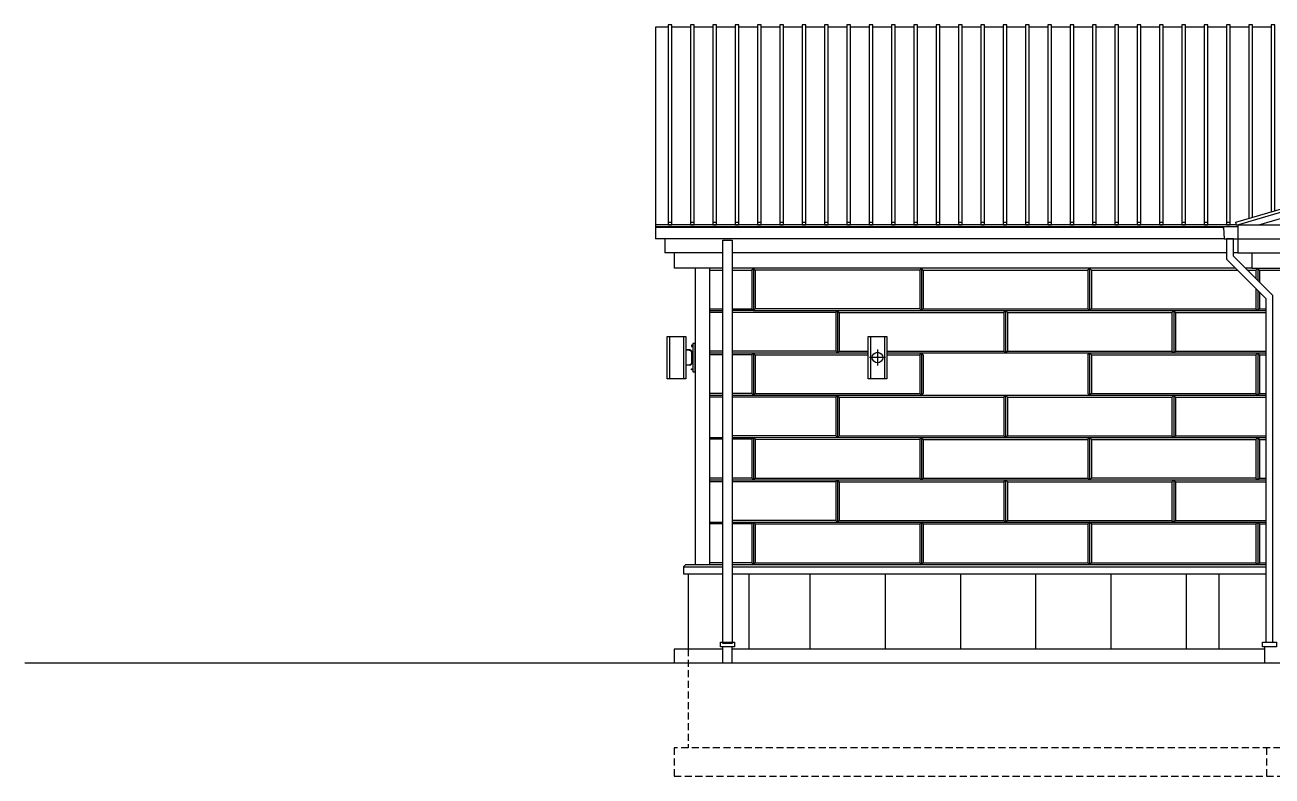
# Model space of a CAD drawing. Header units: inches. Extents: x -396 to 6197, y 197 to 563.
# Drawn here: x 3169 to 3699, y 197 to 517 of the extents above; entities that cross this region are included whole.
import ezdxf

# ---------------------------------------------------------------- set-up
doc = ezdxf.new("R2010")
doc.units = ezdxf.units.IN
doc.header["$LTSCALE"] = 24
doc.header["$MEASUREMENT"] = 0
doc.linetypes.add('HIDDEN2', pattern=[0.1875, 0.125, -0.0625])
for name, color, linetype in [('A-LINE_01', 1, 'Continuous'), ('A-LINE_02', 2, 'Continuous'), ('A-LINE_06', 6, 'Continuous'), ('A-LINE_08', 8, 'Continuous'), ('A-PATT NICHIHA', 252, 'Continuous'), ('A-PATT ROOF', 252, 'Continuous')]:
    doc.layers.add(name, color=color, linetype=linetype)

# ---------------------------------------------------------------- blocks, each defined once
blk = doc.blocks.new('decor26side')
at = {"color": 8}
for p, q in [((-11, 9), (-11, -9)), ((-5, 9), (-5, -9)), ((-2.37, 3.27), (-4, 3.44)), ((-2.4, 3.02), (-4, 3.18)), ((-1.5, -2.03), (-1.5, 2.03)), ((-1.25, -2.03), (-1.25, 2.03)), ((-2.4, -3.02), (-4, -3.18)), ((-2.37, -3.27), (-4, -3.44))]:
    blk.add_line(p, q, dxfattribs=at)
for points in [[(-12, 9), (-4, 9), (-4, -9), (-12, -9)], [(0, 6), (-1, 6), (-1, -6), (0, -6)]]:
    blk.add_lwpolyline(points, close=True)
for points in [[(-1.12, 5.25), (-1.62, 5.25), (-1.62, 4.75), (-1.12, 4.75)], [(-1.12, -5.25), (-1.62, -5.25), (-1.62, -4.75), (-1.12, -4.75)]]:
    blk.add_lwpolyline(points, close=True, dxfattribs=at)
for centre, radius, start, end in [((-2.5, 2.03), 1, 0, 84.1753), ((-2.5, 2.03), 1.25, 0, 84.1753), ((-2.5, -2.03), 1, 275.8247, 0), ((-2.5, -2.03), 1.25, 275.8247, 0)]:
    blk.add_arc(centre, radius, start, end, dxfattribs=at)
blk = doc.blocks.new('decor26')
at = {"color": 8}
for p, q in [((-3, 9), (-3, -9)), ((3, 9), (3, -9))]:
    blk.add_line(p, q, dxfattribs=at)
at = {"color": 252, "linetype": 'Continuous', "ltscale": 96}
for p, q in [((3.37, 0), (-3.37, 0)), ((0, 3.37), (0, -3.37))]:
    blk.add_line(p, q, dxfattribs=at)
blk.add_lwpolyline([(-4, 9), (4, 9), (4, -9), (-4, -9)], close=True)
blk.add_circle((0, 0), 2.25, dxfattribs=at)
blk = doc.blocks.new('DS-1')
at = {"layer": 'A-LINE_01'}
blk.add_lwpolyline([(0.03, 1.39), (0, 172.97), (4, 172.97), (4.03, 1.39)], close=True, dxfattribs=at)

msp = doc.modelspace()

# ---------------------------------------------------------------- linework, layer by layer
at = {"layer": 'A-LINE_01'}
for p, q in [((3437.13, 515.53), (3437.13, 425.61)), ((3442.63, 515.53), (3437.13, 515.53)), ((3452.13, 515.53), (3444.13, 515.53)), ((3461.63, 515.53), (3453.63, 515.53)), ((3471.13, 515.53), (3463.13, 515.53)), ((3480.63, 515.53), (3472.63, 515.53)), ((3490.13, 515.53), (3482.13, 515.53)), ((3499.63, 515.53), (3491.63, 515.53)), ((3509.13, 515.53), (3501.13, 515.53)), ((3518.63, 515.53), (3510.63, 515.53)), ((3528.13, 515.53), (3520.13, 515.53)), ((3537.63, 515.53), (3529.63, 515.53)), ((3547.13, 515.53), (3539.13, 515.53)), ((3556.63, 515.53), (3548.63, 515.53)), ((3566.13, 515.53), (3558.13, 515.53)), ((3575.63, 515.53), (3567.63, 515.53)), ((3585.13, 515.53), (3577.13, 515.53)), ((3594.63, 515.53), (3586.63, 515.53)), ((3604.13, 515.53), (3596.13, 515.53)), ((3613.63, 515.53), (3605.63, 515.53)), ((3623.13, 515.53), (3615.13, 515.53)), ((3632.63, 515.53), (3624.63, 515.53)), ((3642.13, 515.53), (3634.13, 515.53)), ((3651.63, 515.53), (3643.63, 515.53)), ((3661.13, 515.53), (3653.13, 515.53)), ((3670.63, 515.53), (3662.63, 515.53)), ((3680.13, 515.53), (3672.13, 515.53)), ((3689.63, 515.53), (3681.63, 515.53)), ((3699.13, 515.53), (3691.13, 515.53)), ((3684.36, 431.55), (3437.13, 431.55)), ((3441.13, 425.61), (3441.13, 419.55)), ((3465.83, 419.55), (3441.13, 419.55)), ((3445.13, 419.55), (3445.13, 413.03)), ((3680.06, 419.55), (3469.83, 419.55)), ((3685.13, 419.55), (3683.06, 419.55)), ((3465.83, 413.03), (3445.13, 413.03)), ((3683.99, 413.03), (3469.83, 413.03)), ((3690.88, 413.03), (3688.23, 413.03)), ((3445.13, 251.03), (3445.13, 245.03)), ((3465.86, 251.03), (3445.13, 251.03)), ((3465.86, 245.03), (3465.86, 252.03)), ((3469.86, 245.03), (3469.86, 252.03)), ((3696.37, 251.03), (3469.86, 251.03)), ((3696.37, 245.03), (3696.37, 252.03))]:
    msp.add_line(p, q, dxfattribs=at)
at = {"layer": 'A-LINE_01', "linetype": 'HIDDEN2'}
for p, q in [((3451.13, 251.03), (3451.13, 209.03)), ((4261.13, 209.03), (3445.13, 209.03)), ((3445.13, 209.03), (3445.13, 197.03)), ((3697.13, 209.03), (3697.13, 197.03)), ((3445.13, 197.03), (4261.13, 197.03))]:
    msp.add_line(p, q, dxfattribs=at)
at = {"layer": 'A-LINE_01'}
for points in [[(3684.88, 430.61), (3678.39, 430.61), (3678.39, 430.42), (3678.82, 430.42), (3679.08, 425.61), (3684.82, 425.61)], [(3699.87, 254.03), (3699.87, 401.4), (3683.06, 418.2), (3683.06, 425.61), (3680.06, 425.61), (3680.06, 416.96), (3696.87, 400.15), (3696.87, 254.03)]]:
    msp.add_lwpolyline(points, dxfattribs=at)
for points in [[(3464.86, 254.03), (3470.86, 254.03), (3470.86, 252.03), (3464.86, 252.03)], [(3695.37, 254.03), (3701.37, 254.03), (3701.37, 252.03), (3695.37, 252.03)]]:
    msp.add_lwpolyline(points, close=True, dxfattribs=at)
at = {"layer": 'A-LINE_02'}
for p, q in [((3684.4, 431.41), (3847.13, 478.87)), ((3693.81, 431.55), (3847.13, 476.26)), ((3678.39, 430.61), (3437.13, 430.61)), ((3684.88, 431.55), (3684.88, 419.55)), ((3684.88, 431.55), (4009.37, 431.55)), ((3679.08, 425.61), (3437.13, 425.61)), ((3684.88, 425.55), (4009.37, 425.55)), ((3684.88, 419.55), (3690.88, 419.55)), ((3690.88, 419.55), (3690.88, 413.03)), ((3690.88, 419.55), (4003.37, 419.55)), ((3454.13, 413.03), (3454.13, 287.02)), ((3690.88, 413.03), (3847.13, 413.03)), ((3450.13, 287.02), (3449.13, 286.02)), ((3450.13, 287.02), (3465.57, 287.02)), ((3469.85, 287.02), (3696.87, 287.02)), ((3449.13, 286.02), (3449.13, 283.02)), ((3449.13, 283.02), (3465.57, 283.02)), ((3451.13, 283.02), (3451.13, 251.03)), ((3469.85, 283.02), (3696.87, 283.02))]:
    msp.add_line(p, q, dxfattribs=at)
at = {"layer": 'A-LINE_06'}
msp.add_line((4399.13, 245.03), (3168.95, 245.03), dxfattribs=at)
at = {"layer": 'A-LINE_08'}
for p, q in [((3684.05, 432.61), (3847.13, 480.17)), ((3678.39, 430.42), (3437.13, 430.42)), ((3684.4, 431.41), (3684.05, 432.61)), ((3449.13, 286.02), (3465.57, 286.02)), ((3469.85, 286.02), (3696.87, 286.02)), ((3476.89, 282.88), (3476.89, 250.88)), ((3502.89, 282.88), (3502.89, 250.88)), ((3534.89, 282.88), (3534.89, 250.88)), ((3566.89, 282.88), (3566.89, 250.88)), ((3598.89, 282.88), (3598.89, 250.88)), ((3598.89, 282.88), (3598.89, 250.88)), ((3630.89, 282.88), (3630.89, 250.88)), ((3662.89, 282.88), (3662.89, 250.88)), ((3676.89, 282.88), (3676.89, 250.88))]:
    msp.add_line(p, q, dxfattribs=at)
at = {"layer": 'A-PATT NICHIHA'}
for p, q in [((3460.13, 413.03), (3460.13, 287.02)), ((3460.13, 412.27), (3465.83, 412.27)), ((3469.83, 412.27), (3478.14, 412.27)), ((3478.14, 412.27), (3478.89, 413.02)), ((3478.14, 412.27), (3478.14, 395.77)), ((3479.64, 412.27), (3478.89, 413.02)), ((3478.89, 413.02), (3478.89, 395.02)), ((3479.64, 412.27), (3479.64, 395.77)), ((3549.64, 412.27), (3479.64, 412.27)), ((3549.64, 412.27), (3550.39, 413.02)), ((3549.64, 412.27), (3549.64, 395.77)), ((3551.14, 412.27), (3550.39, 413.02)), ((3550.39, 413.02), (3550.39, 395.02)), ((3551.14, 412.27), (3551.14, 395.77)), ((3551.14, 412.27), (3621.14, 412.27)), ((3621.14, 412.27), (3621.89, 413.02)), ((3621.14, 412.27), (3621.14, 395.77)), ((3622.64, 412.27), (3621.89, 413.02)), ((3621.89, 413.02), (3621.89, 395.02)), ((3622.64, 412.27), (3622.64, 395.77)), ((3622.64, 412.27), (3684.76, 412.27)), ((3689, 412.27), (3692.64, 412.27)), ((3692.64, 412.27), (3693.39, 413.02)), ((3692.64, 412.27), (3692.64, 408.62)), ((3694.14, 412.27), (3693.39, 413.02)), ((3693.39, 413.02), (3693.39, 407.87)), ((3694.14, 412.27), (3694.14, 407.12)), ((3694.14, 412.27), (3703.13, 412.27)), ((3692.64, 404.38), (3692.64, 395.77)), ((3693.39, 403.63), (3693.39, 395.02)), ((3694.14, 402.88), (3694.14, 395.77)), ((3460.13, 395.77), (3465.83, 395.77)), ((3460.13, 395.02), (3465.83, 395.02)), ((3465.83, 394.25), (3460.13, 394.25)), ((3469.83, 395.77), (3478.14, 395.77)), ((3478.89, 395.02), (3469.83, 395.01)), ((3513.89, 394.25), (3469.83, 394.25)), ((3478.14, 395.77), (3478.89, 395.02)), ((3479.64, 395.77), (3478.89, 395.02)), ((3478.89, 395.02), (3696.87, 395.02)), ((3549.64, 395.77), (3479.64, 395.77)), ((3513.89, 394.25), (3514.64, 395)), ((3513.89, 394.25), (3513.89, 377.75)), ((3515.39, 394.25), (3514.64, 395)), ((3514.64, 395), (3514.64, 377)), ((3515.39, 394.25), (3515.39, 377.75)), ((3515.39, 394.25), (3585.39, 394.25)), ((3549.64, 395.77), (3550.39, 395.02)), ((3551.14, 395.77), (3550.39, 395.02)), ((3551.14, 395.77), (3621.14, 395.77)), ((3585.39, 394.25), (3586.14, 395)), ((3585.39, 394.25), (3585.39, 377.75)), ((3586.89, 394.25), (3586.14, 395)), ((3586.14, 395), (3586.14, 377)), ((3586.89, 394.25), (3586.89, 377.75)), ((3586.89, 394.25), (3656.89, 394.25)), ((3621.14, 395.77), (3621.89, 395.02)), ((3622.64, 395.77), (3621.89, 395.02)), ((3622.64, 395.77), (3692.64, 395.77)), ((3656.89, 394.25), (3657.64, 395)), ((3656.89, 394.25), (3656.89, 377.75)), ((3658.39, 394.25), (3657.64, 395)), ((3657.64, 395), (3657.64, 377)), ((3658.39, 394.25), (3658.39, 377.75)), ((3658.39, 394.25), (3696.87, 394.25)), ((3692.64, 395.77), (3693.39, 395.02)), ((3694.14, 395.77), (3693.39, 395.02)), ((3694.14, 395.77), (3696.87, 395.77)), ((3465.83, 377.75), (3460.13, 377.75)), ((3460.13, 377.02), (3465.84, 377.02)), ((3513.89, 377.75), (3469.83, 377.75)), ((3469.84, 377.02), (3527.66, 377.02)), ((3478.14, 376.27), (3478.89, 377.02)), ((3479.64, 376.27), (3478.89, 377.02)), ((3478.89, 377.02), (3478.89, 359.02)), ((3513.89, 377.75), (3514.64, 377)), ((3515.39, 377.75), (3514.64, 377)), ((3515.39, 377.75), (3527.66, 377.75)), ((3535.66, 377.75), (3585.39, 377.75)), ((3535.66, 377.02), (3696.87, 377.02)), ((3549.64, 376.25), (3550.39, 377)), ((3551.14, 376.25), (3550.39, 377)), ((3550.39, 377), (3550.39, 359)), ((3585.39, 377.75), (3586.14, 377)), ((3586.89, 377.75), (3586.14, 377)), ((3586.89, 377.75), (3656.89, 377.75)), ((3621.14, 376.25), (3621.89, 377)), ((3622.64, 376.25), (3621.89, 377)), ((3621.89, 377), (3621.89, 359)), ((3656.89, 377.75), (3657.64, 377)), ((3658.39, 377.75), (3657.64, 377)), ((3658.39, 377.75), (3696.87, 377.75)), ((3692.64, 376.25), (3693.39, 377)), ((3694.14, 376.25), (3693.39, 377)), ((3693.39, 377), (3693.39, 359)), ((3465.84, 376.27), (3460.13, 376.27)), ((3478.14, 376.27), (3469.84, 376.27)), ((3478.14, 376.27), (3478.14, 359.77)), ((3479.64, 376.27), (3479.64, 359.77)), ((3479.64, 376.27), (3527.66, 376.25)), ((3535.66, 376.25), (3549.64, 376.25)), ((3549.64, 376.25), (3549.64, 359.75)), ((3551.14, 376.25), (3551.14, 359.75)), ((3621.14, 376.25), (3621.14, 359.75)), ((3622.64, 376.25), (3622.64, 359.75)), ((3622.64, 376.25), (3692.64, 376.25)), ((3692.64, 376.25), (3692.64, 359.75)), ((3694.14, 376.25), (3694.14, 359.75)), ((3694.14, 376.25), (3696.87, 376.25)), ((3465.84, 359.77), (3460.13, 359.77)), ((3460.13, 359.02), (3465.84, 359.02)), ((3465.84, 358.27), (3460.13, 358.27)), ((3478.14, 359.77), (3469.84, 359.77)), ((3469.84, 359.02), (3696.87, 359.02)), ((3513.89, 358.27), (3469.84, 358.27)), ((3478.14, 359.77), (3478.89, 359.02)), ((3479.64, 359.77), (3478.89, 359.02)), ((3479.64, 359.77), (3549.64, 359.75)), ((3513.89, 358.25), (3514.64, 359)), ((3513.89, 358.25), (3513.89, 341.75)), ((3515.39, 358.25), (3514.64, 359)), ((3514.64, 359), (3514.64, 341)), ((3515.39, 358.27), (3585.39, 358.23)), ((3515.39, 358.25), (3515.39, 341.75)), ((3549.64, 359.75), (3550.39, 359)), ((3551.14, 359.75), (3550.39, 359)), ((3585.39, 358.23), (3586.14, 358.98)), ((3585.39, 358.23), (3585.39, 341.73)), ((3586.89, 358.23), (3586.14, 358.98)), ((3586.14, 358.98), (3586.14, 340.98)), ((3586.89, 358.23), (3586.89, 341.73)), ((3586.89, 358.23), (3656.89, 358.23)), ((3621.14, 359.75), (3621.89, 359)), ((3622.64, 359.75), (3621.89, 359)), ((3622.64, 359.75), (3692.64, 359.75)), ((3656.89, 358.23), (3657.64, 358.98)), ((3656.89, 358.23), (3656.89, 341.73)), ((3658.39, 358.23), (3657.64, 358.98)), ((3657.64, 358.98), (3657.64, 340.98)), ((3658.39, 358.23), (3658.39, 341.73)), ((3658.39, 358.23), (3696.87, 358.23)), ((3692.64, 359.75), (3693.39, 359)), ((3694.14, 359.75), (3693.39, 359)), ((3694.14, 359.75), (3696.87, 359.75)), ((3460.13, 341.02), (3465.84, 341.02)), ((3465.84, 340.28), (3460.13, 340.28)), ((3513.89, 341.77), (3469.84, 341.77)), ((3469.84, 341.02), (3696.87, 341.02)), ((3478.14, 340.28), (3469.84, 340.28)), ((3478.13, 340.27), (3478.88, 341.02)), ((3478.13, 340.27), (3478.13, 323.77)), ((3479.63, 340.27), (3478.88, 341.02)), ((3478.88, 341.02), (3478.88, 323.02)), ((3479.63, 340.27), (3479.63, 323.77)), ((3479.64, 340.28), (3549.64, 340.25)), ((3513.89, 341.75), (3514.64, 341)), ((3515.39, 341.75), (3514.64, 341)), ((3515.39, 341.77), (3585.39, 341.73)), ((3549.64, 340.25), (3550.39, 341)), ((3549.64, 340.25), (3549.64, 323.75)), ((3551.14, 340.25), (3550.39, 341)), ((3550.39, 341), (3550.39, 323)), ((3551.14, 340.25), (3551.14, 323.75)), ((3551.14, 340.25), (3621.14, 340.25)), ((3585.39, 341.73), (3586.14, 340.98)), ((3586.89, 341.73), (3586.14, 340.98)), ((3586.89, 341.73), (3656.89, 341.73)), ((3621.14, 340.25), (3621.89, 341)), ((3621.14, 340.25), (3621.14, 323.75)), ((3622.64, 340.25), (3621.89, 341)), ((3621.89, 341), (3621.89, 323)), ((3622.64, 340.25), (3622.64, 323.75)), ((3622.64, 340.25), (3692.64, 340.25)), ((3656.89, 341.73), (3657.64, 340.98)), ((3658.39, 341.73), (3657.64, 340.98)), ((3658.39, 341.73), (3696.87, 341.73)), ((3692.64, 340.25), (3693.39, 341)), ((3692.64, 340.25), (3692.64, 323.75)), ((3694.14, 340.25), (3693.39, 341)), ((3693.39, 341), (3693.39, 323)), ((3694.14, 340.25), (3694.14, 323.75)), ((3694.14, 340.25), (3696.87, 340.25)), ((3692.64, 332), (3692.64, 323.75)), ((3465.84, 323.78), (3460.13, 323.78)), ((3478.14, 323.78), (3469.84, 323.78)), ((3478.13, 323.77), (3478.88, 323.02)), ((3479.63, 323.77), (3478.88, 323.02)), ((3479.64, 323.78), (3549.64, 323.78)), ((3549.64, 323.75), (3550.39, 323)), ((3551.14, 323.75), (3550.39, 323)), ((3551.14, 323.75), (3621.14, 323.75)), ((3621.14, 323.75), (3621.89, 323)), ((3622.64, 323.75), (3621.89, 323)), ((3692.64, 323.75), (3622.64, 323.75)), ((3692.64, 323.75), (3693.39, 323)), ((3694.14, 323.75), (3693.39, 323)), ((3694.14, 323.75), (3696.87, 323.75)), ((3460.13, 323.02), (3465.84, 323.02)), ((3465.84, 322.25), (3460.13, 322.25)), ((3469.84, 323.02), (3696.87, 323.02)), ((3513.89, 322.25), (3469.84, 322.25)), ((3513.89, 322.25), (3514.64, 323)), ((3513.89, 322.25), (3513.89, 305.75)), ((3515.39, 322.25), (3514.64, 323)), ((3514.64, 323), (3514.64, 305)), ((3515.39, 322.25), (3515.39, 305.75)), ((3515.39, 322.25), (3585.39, 322.23)), ((3585.39, 322.23), (3586.14, 322.98)), ((3585.39, 322.23), (3585.39, 305.73)), ((3586.89, 322.23), (3586.14, 322.98)), ((3586.14, 322.98), (3586.14, 304.98)), ((3586.89, 322.23), (3586.89, 305.73)), ((3586.89, 322.23), (3656.89, 322.23)), ((3656.89, 322.23), (3657.64, 322.98)), ((3656.89, 322.23), (3656.89, 305.73)), ((3658.39, 322.23), (3657.64, 322.98)), ((3657.64, 322.98), (3657.64, 304.98)), ((3658.39, 322.23), (3658.39, 305.73)), ((3658.39, 322.23), (3696.87, 322.23)), ((3460.13, 305.02), (3465.85, 305.02)), ((3465.85, 304.27), (3460.13, 304.27)), ((3513.89, 305.75), (3469.85, 305.75)), ((3469.85, 305.02), (3696.87, 305.02)), ((3478.14, 304.27), (3469.85, 304.27)), ((3478.14, 304.27), (3478.89, 305.02)), ((3478.14, 304.27), (3478.14, 287.77)), ((3479.64, 304.27), (3478.89, 305.02)), ((3478.89, 305.02), (3478.89, 287.02)), ((3479.64, 304.27), (3479.64, 287.77)), ((3479.64, 304.27), (3549.64, 304.25)), ((3513.89, 305.75), (3514.64, 305)), ((3515.39, 305.75), (3514.64, 305)), ((3515.39, 305.75), (3585.39, 305.73)), ((3549.64, 304.25), (3550.39, 305)), ((3549.64, 304.25), (3549.64, 287.75)), ((3551.14, 304.25), (3550.39, 305)), ((3550.39, 305), (3550.39, 287)), ((3551.14, 304.25), (3551.14, 287.75)), ((3551.14, 304.25), (3621.14, 304.25)), ((3585.39, 305.73), (3586.14, 304.98)), ((3586.89, 305.73), (3586.14, 304.98)), ((3586.89, 305.73), (3656.89, 305.73)), ((3621.14, 304.25), (3621.89, 305)), ((3621.14, 304.25), (3621.14, 287.75)), ((3622.64, 304.25), (3621.89, 305)), ((3621.89, 305), (3621.89, 287)), ((3622.64, 304.25), (3622.64, 287.75)), ((3622.64, 304.25), (3692.64, 304.25)), ((3656.89, 305.73), (3657.64, 304.98)), ((3658.39, 305.73), (3657.64, 304.98)), ((3658.39, 305.73), (3696.87, 305.73)), ((3692.64, 304.25), (3693.39, 305)), ((3692.64, 304.25), (3692.64, 287.75)), ((3694.14, 304.25), (3693.39, 305)), ((3693.39, 305), (3693.39, 287)), ((3694.14, 304.25), (3694.14, 287.75)), ((3694.14, 304.25), (3696.87, 304.25)), ((3465.57, 287.77), (3460.13, 287.77)), ((3478.14, 287.77), (3469.85, 287.77)), ((3478.14, 287.77), (3478.89, 287.02)), ((3479.64, 287.77), (3478.89, 287.02)), ((3479.64, 287.77), (3549.64, 287.75)), ((3549.64, 287.75), (3550.39, 287)), ((3551.14, 287.75), (3550.39, 287)), ((3551.14, 287.75), (3621.14, 287.75)), ((3621.14, 287.75), (3621.89, 287)), ((3622.64, 287.75), (3621.89, 287)), ((3622.64, 287.75), (3692.64, 287.75)), ((3692.64, 287.75), (3693.39, 287)), ((3694.14, 287.75), (3693.39, 287)), ((3694.14, 287.75), (3696.87, 287.75))]:
    msp.add_line(p, q, dxfattribs=at)
at = {"layer": 'A-PATT ROOF'}
for p, q in [((3444.13, 432.55), (3442.63, 432.55)), ((3453.63, 432.55), (3452.13, 432.55)), ((3463.13, 432.55), (3461.63, 432.55)), ((3472.63, 432.55), (3471.13, 432.55)), ((3482.13, 432.55), (3480.63, 432.55)), ((3491.63, 432.55), (3490.13, 432.55)), ((3501.13, 432.55), (3499.63, 432.55)), ((3510.63, 432.55), (3509.13, 432.55)), ((3520.13, 432.55), (3518.63, 432.55)), ((3529.63, 432.55), (3528.13, 432.55)), ((3539.13, 432.55), (3537.63, 432.55)), ((3548.63, 432.55), (3547.13, 432.55)), ((3558.13, 432.55), (3556.63, 432.55)), ((3567.63, 432.55), (3566.13, 432.55)), ((3577.13, 432.55), (3575.63, 432.55)), ((3586.63, 432.55), (3585.13, 432.55)), ((3596.13, 432.55), (3594.63, 432.55)), ((3605.63, 432.55), (3604.13, 432.55)), ((3615.13, 432.55), (3613.63, 432.55)), ((3624.63, 432.55), (3623.13, 432.55)), ((3634.13, 432.55), (3632.63, 432.55)), ((3643.63, 432.55), (3642.13, 432.55)), ((3653.13, 432.55), (3651.63, 432.55)), ((3662.63, 432.55), (3661.13, 432.55)), ((3672.13, 432.55), (3670.63, 432.55)), ((3681.63, 432.55), (3680.13, 432.55))]:
    msp.add_line(p, q, dxfattribs=at)
for points in [[(3444.13, 516.53), (3442.63, 516.53), (3442.63, 431.55), (3444.13, 431.55)], [(3453.63, 516.53), (3452.13, 516.53), (3452.13, 431.55), (3453.63, 431.55)], [(3463.13, 516.53), (3461.63, 516.53), (3461.63, 431.55), (3463.13, 431.55)], [(3472.63, 516.53), (3471.13, 516.53), (3471.13, 431.55), (3472.63, 431.55)], [(3482.13, 516.53), (3480.63, 516.53), (3480.63, 431.55), (3482.13, 431.55)], [(3491.63, 516.53), (3490.13, 516.53), (3490.13, 431.55), (3491.63, 431.55)], [(3501.13, 516.53), (3499.63, 516.53), (3499.63, 431.55), (3501.13, 431.55)], [(3510.63, 516.53), (3509.13, 516.53), (3509.13, 431.55), (3510.63, 431.55)], [(3520.13, 516.53), (3518.63, 516.53), (3518.63, 431.55), (3520.13, 431.55)], [(3529.63, 516.53), (3528.13, 516.53), (3528.13, 431.55), (3529.63, 431.55)], [(3539.13, 516.53), (3537.63, 516.53), (3537.63, 431.55), (3539.13, 431.55)], [(3548.63, 516.53), (3547.13, 516.53), (3547.13, 431.55), (3548.63, 431.55)], [(3558.13, 516.53), (3556.63, 516.53), (3556.63, 431.55), (3558.13, 431.55)], [(3567.63, 516.53), (3566.13, 516.53), (3566.13, 431.55), (3567.63, 431.55)], [(3577.13, 516.53), (3575.63, 516.53), (3575.63, 431.55), (3577.13, 431.55)], [(3586.63, 516.53), (3585.13, 516.53), (3585.13, 431.55), (3586.63, 431.55)], [(3596.13, 516.53), (3594.63, 516.53), (3594.63, 431.55), (3596.13, 431.55)], [(3605.63, 516.53), (3604.13, 516.53), (3604.13, 431.55), (3605.63, 431.55)], [(3615.13, 516.53), (3613.63, 516.53), (3613.63, 431.55), (3615.13, 431.55)], [(3624.63, 516.53), (3623.13, 516.53), (3623.13, 431.55), (3624.63, 431.55)], [(3634.13, 516.53), (3632.63, 516.53), (3632.63, 431.55), (3634.13, 431.55)], [(3643.63, 516.53), (3642.13, 516.53), (3642.13, 431.55), (3643.63, 431.55)], [(3653.13, 516.53), (3651.63, 516.53), (3651.63, 431.55), (3653.13, 431.55)], [(3662.63, 516.53), (3661.13, 516.53), (3661.13, 431.55), (3662.63, 431.55)], [(3672.13, 516.53), (3670.63, 516.53), (3670.63, 431.55), (3672.13, 431.55)], [(3681.63, 516.53), (3680.13, 516.53), (3680.13, 431.55), (3681.63, 431.55)]]:
    msp.add_lwpolyline(points, close=True, dxfattribs=at)
for points in [[(3691.13, 434.67), (3691.13, 516.53), (3689.63, 516.53), (3689.63, 434.23)], [(3700.63, 437.44), (3700.63, 516.53), (3699.13, 516.53), (3699.13, 437)]]:
    msp.add_lwpolyline(points, dxfattribs=at)

# ---------------------------------------------------------------- block references
at = {"layer": 'A-LINE_01'}
for name, p in [('DS-1', (3465.83, 252.01)), ('decor26side', (3454.13, 375.04)), ('decor26', (3531.66, 375.04))]:
    msp.add_blockref(name, p, dxfattribs=at)

doc.saveas('drawing.dxf')
